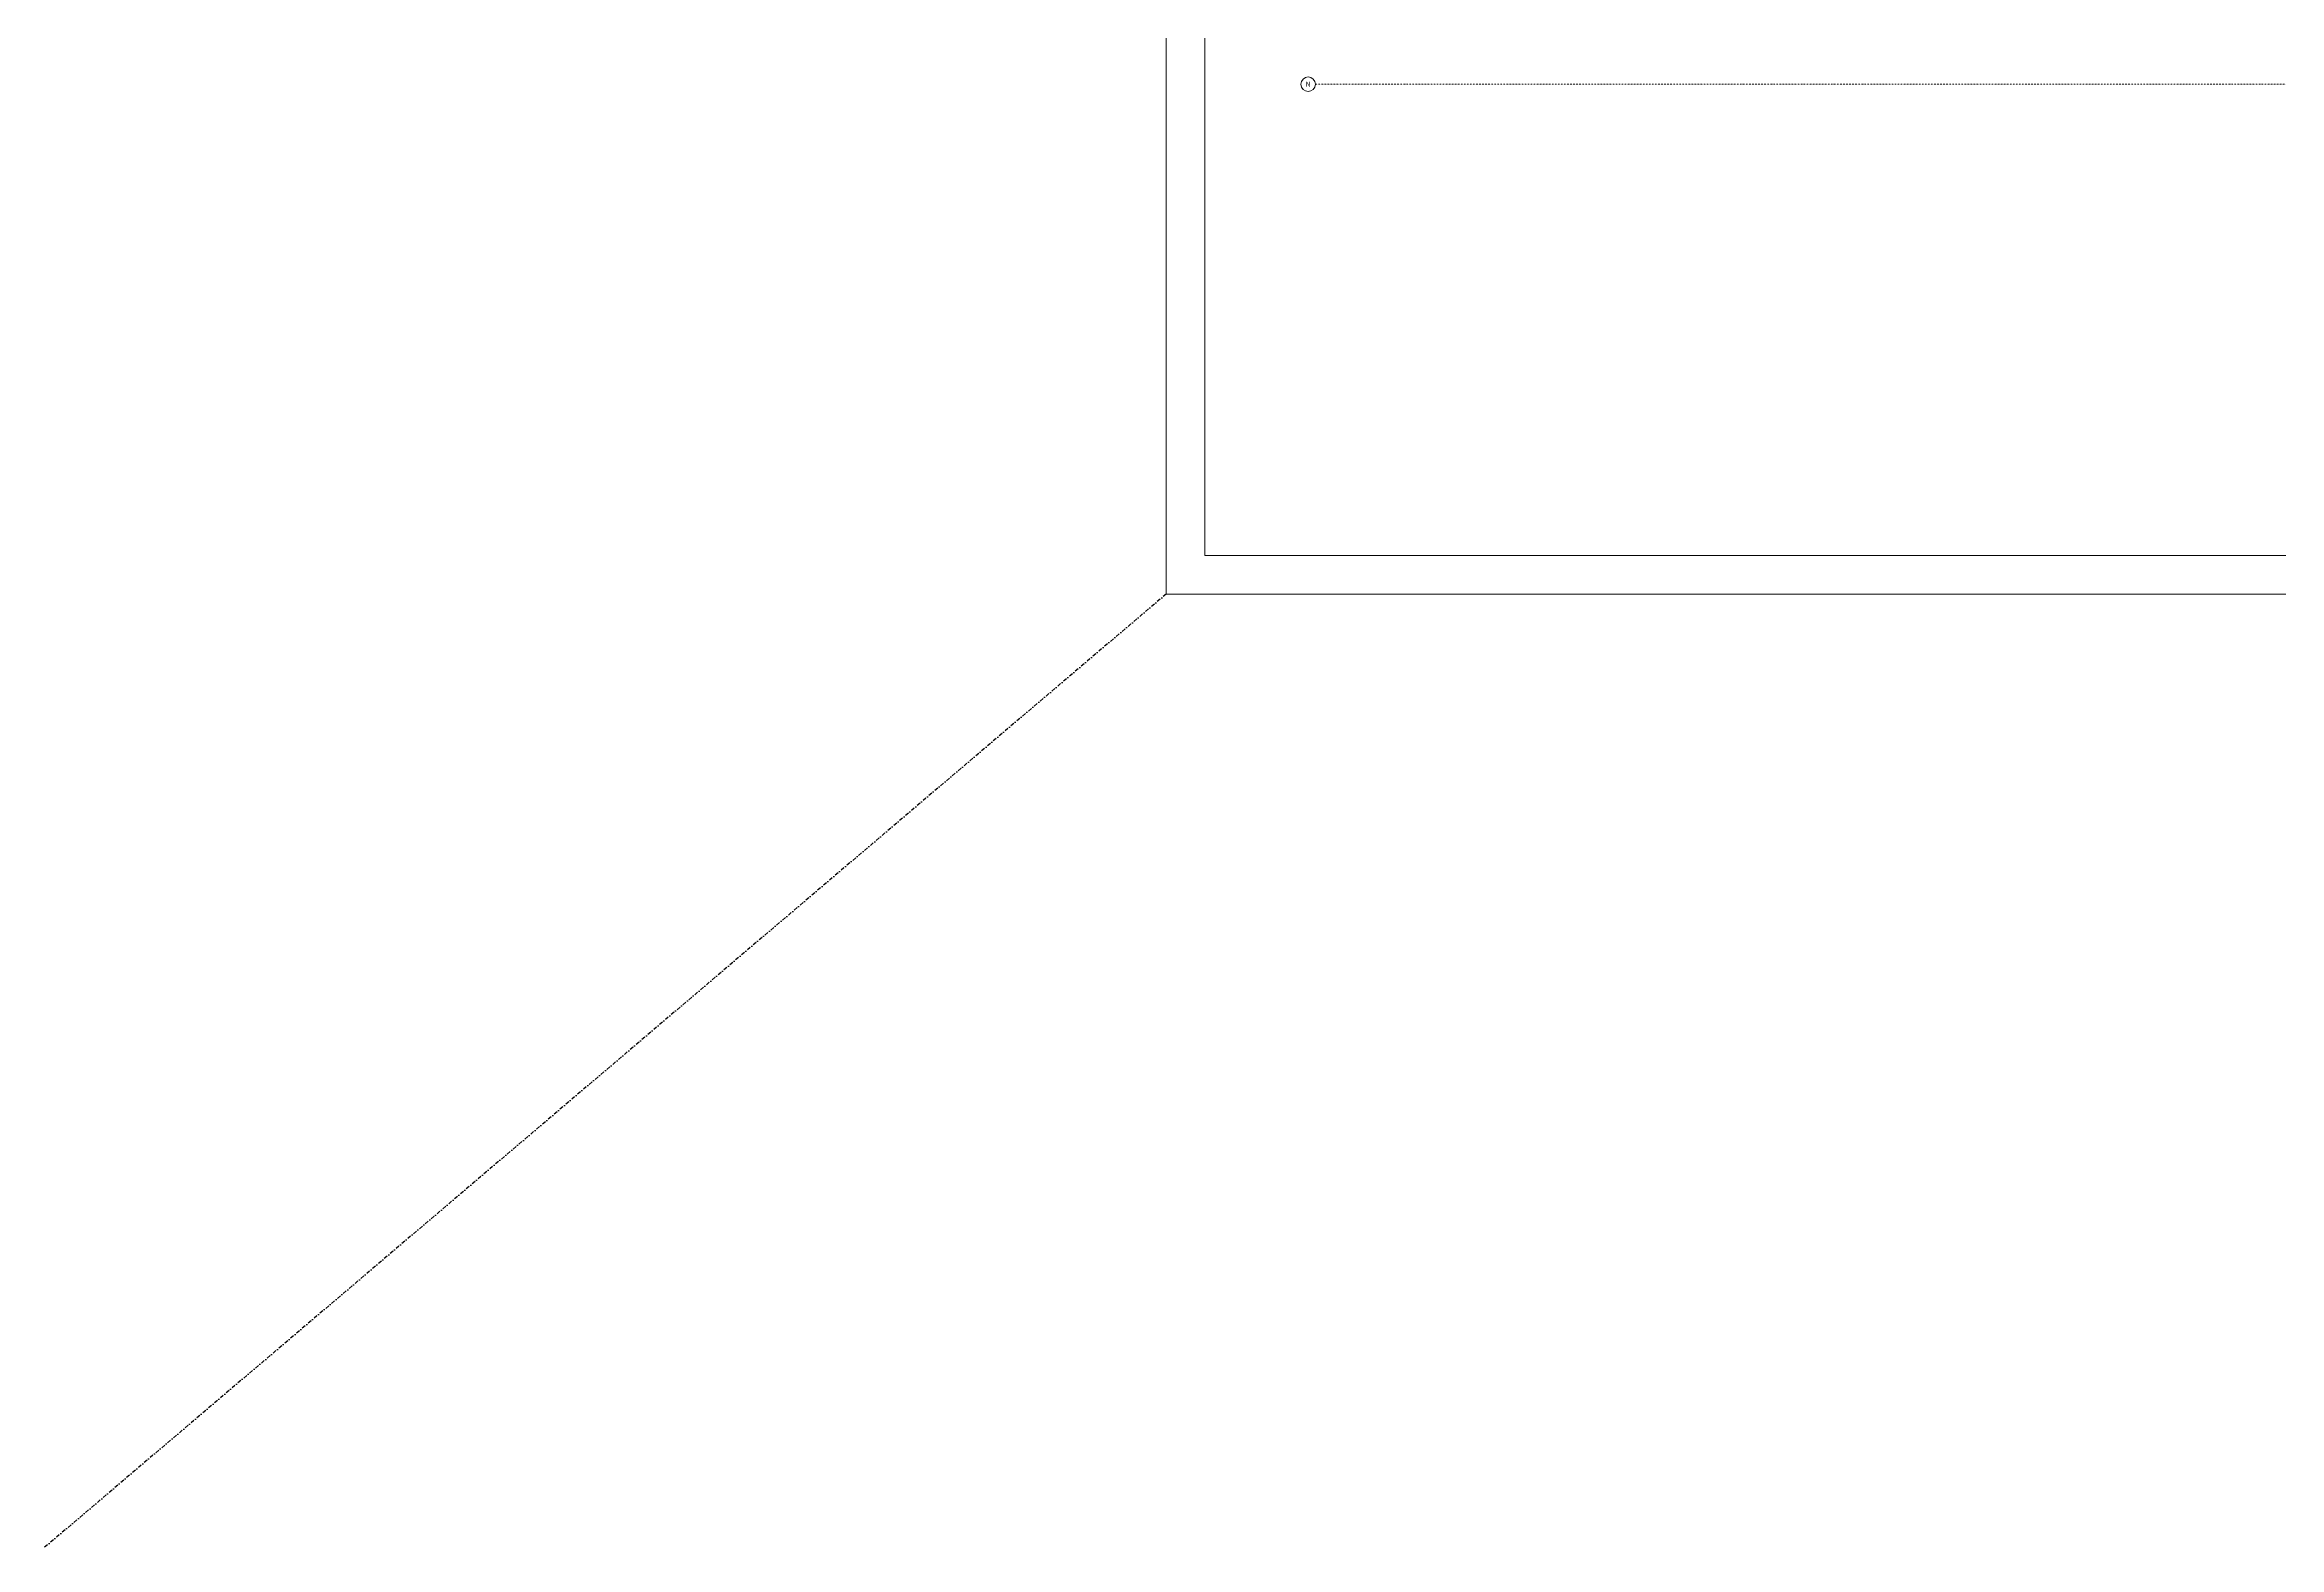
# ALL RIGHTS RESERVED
# Model space of a CAD drawing. Header units: metres. Extents: x -19121 to 152404, y -12107 to 29421.
# Drawn here: x -19121 to -629, y -12107 to 327 of the extents above; entities that cross this region are included whole.
import ezdxf
from ezdxf.enums import TextEntityAlignment as Align

# ---------------------------------------------------------------- set-up
doc = ezdxf.new("R2010")
doc.units = ezdxf.units.M
doc.header["$LTSCALE"] = 50
doc.header["$MEASUREMENT"] = 0
doc.linetypes.add('DASHDOT', pattern=[25.4, 12.7, -6.35, 0, -6.35])
doc.linetypes.add('DASHDOT2', pattern=[0.5, 0.25, -0.125, 0, -0.125])
doc.layers.get('0').update_dxf_attribs({"color": 9, "lineweight": 5})
for name, color, linetype, lineweight in [('21', 9, 'Continuous', 5), ('24', 9, 'DASHDOT2', 5), ('40A', 9, 'Continuous', 5), ('E-KABLO', 7, 'Continuous', 30)]:
    doc.layers.add(name, color=color, linetype=linetype, lineweight=lineweight)
doc.styles.add('Arial', font='arial.ttf', dxfattribs={"height": 2.5})

# ---------------------------------------------------------------- blocks, each defined once
blk = doc.blocks.new('0_aks')
at = {"linetype": 'Continuous'}
blk.add_circle((0, 0), 3, dxfattribs=at)
at = {"style": 'Arial'}
blk.add_attdef('AKS', text='', height=2, dxfattribs=at).set_placement((0, 0), align=Align.MIDDLE_CENTER)
blk = doc.blocks.new('p-akslar_yeni')
at = {"layer": '24'}
blk.add_lwpolyline([(-2190, -8575), (6415, -8575)], dxfattribs=at)
at = {"layer": '21', "xscale": 20, "yscale": 20, "zscale": 20}
blk.add_blockref('0_aks', (-2250, -8575), dxfattribs=at).add_auto_attribs({'AKS': 'N'})

msp = doc.modelspace()

# ---------------------------------------------------------------- linework, layer by layer
at = {"layer": '40A'}
for points in [[(18159, -4219), (-9841, -4219), (-9841, 12601), (18159, 12601)], [(18159, -4219), (-9841, -4219), (-9841, 12601), (18159, 12601)], [(-9521, 12281), (16000, 12281), (16000, -3899), (-9521, -3899)], [(-9521, 12281), (16000, 12281), (16000, -3899), (-9521, -3899)]]:
    msp.add_lwpolyline(points, close=True, dxfattribs=at)
at = {"layer": 'E-KABLO', "color": 6, "linetype": 'DASHDOT', "ltscale": 0.05}
msp.add_lwpolyline([(-9841, -4219), (-19121, -12107)], dxfattribs=at)

# ---------------------------------------------------------------- block references
at = {"layer": '24'}
msp.add_blockref('p-akslar_yeni', (-6415, 8575), dxfattribs=at)

doc.saveas('drawing.dxf')
